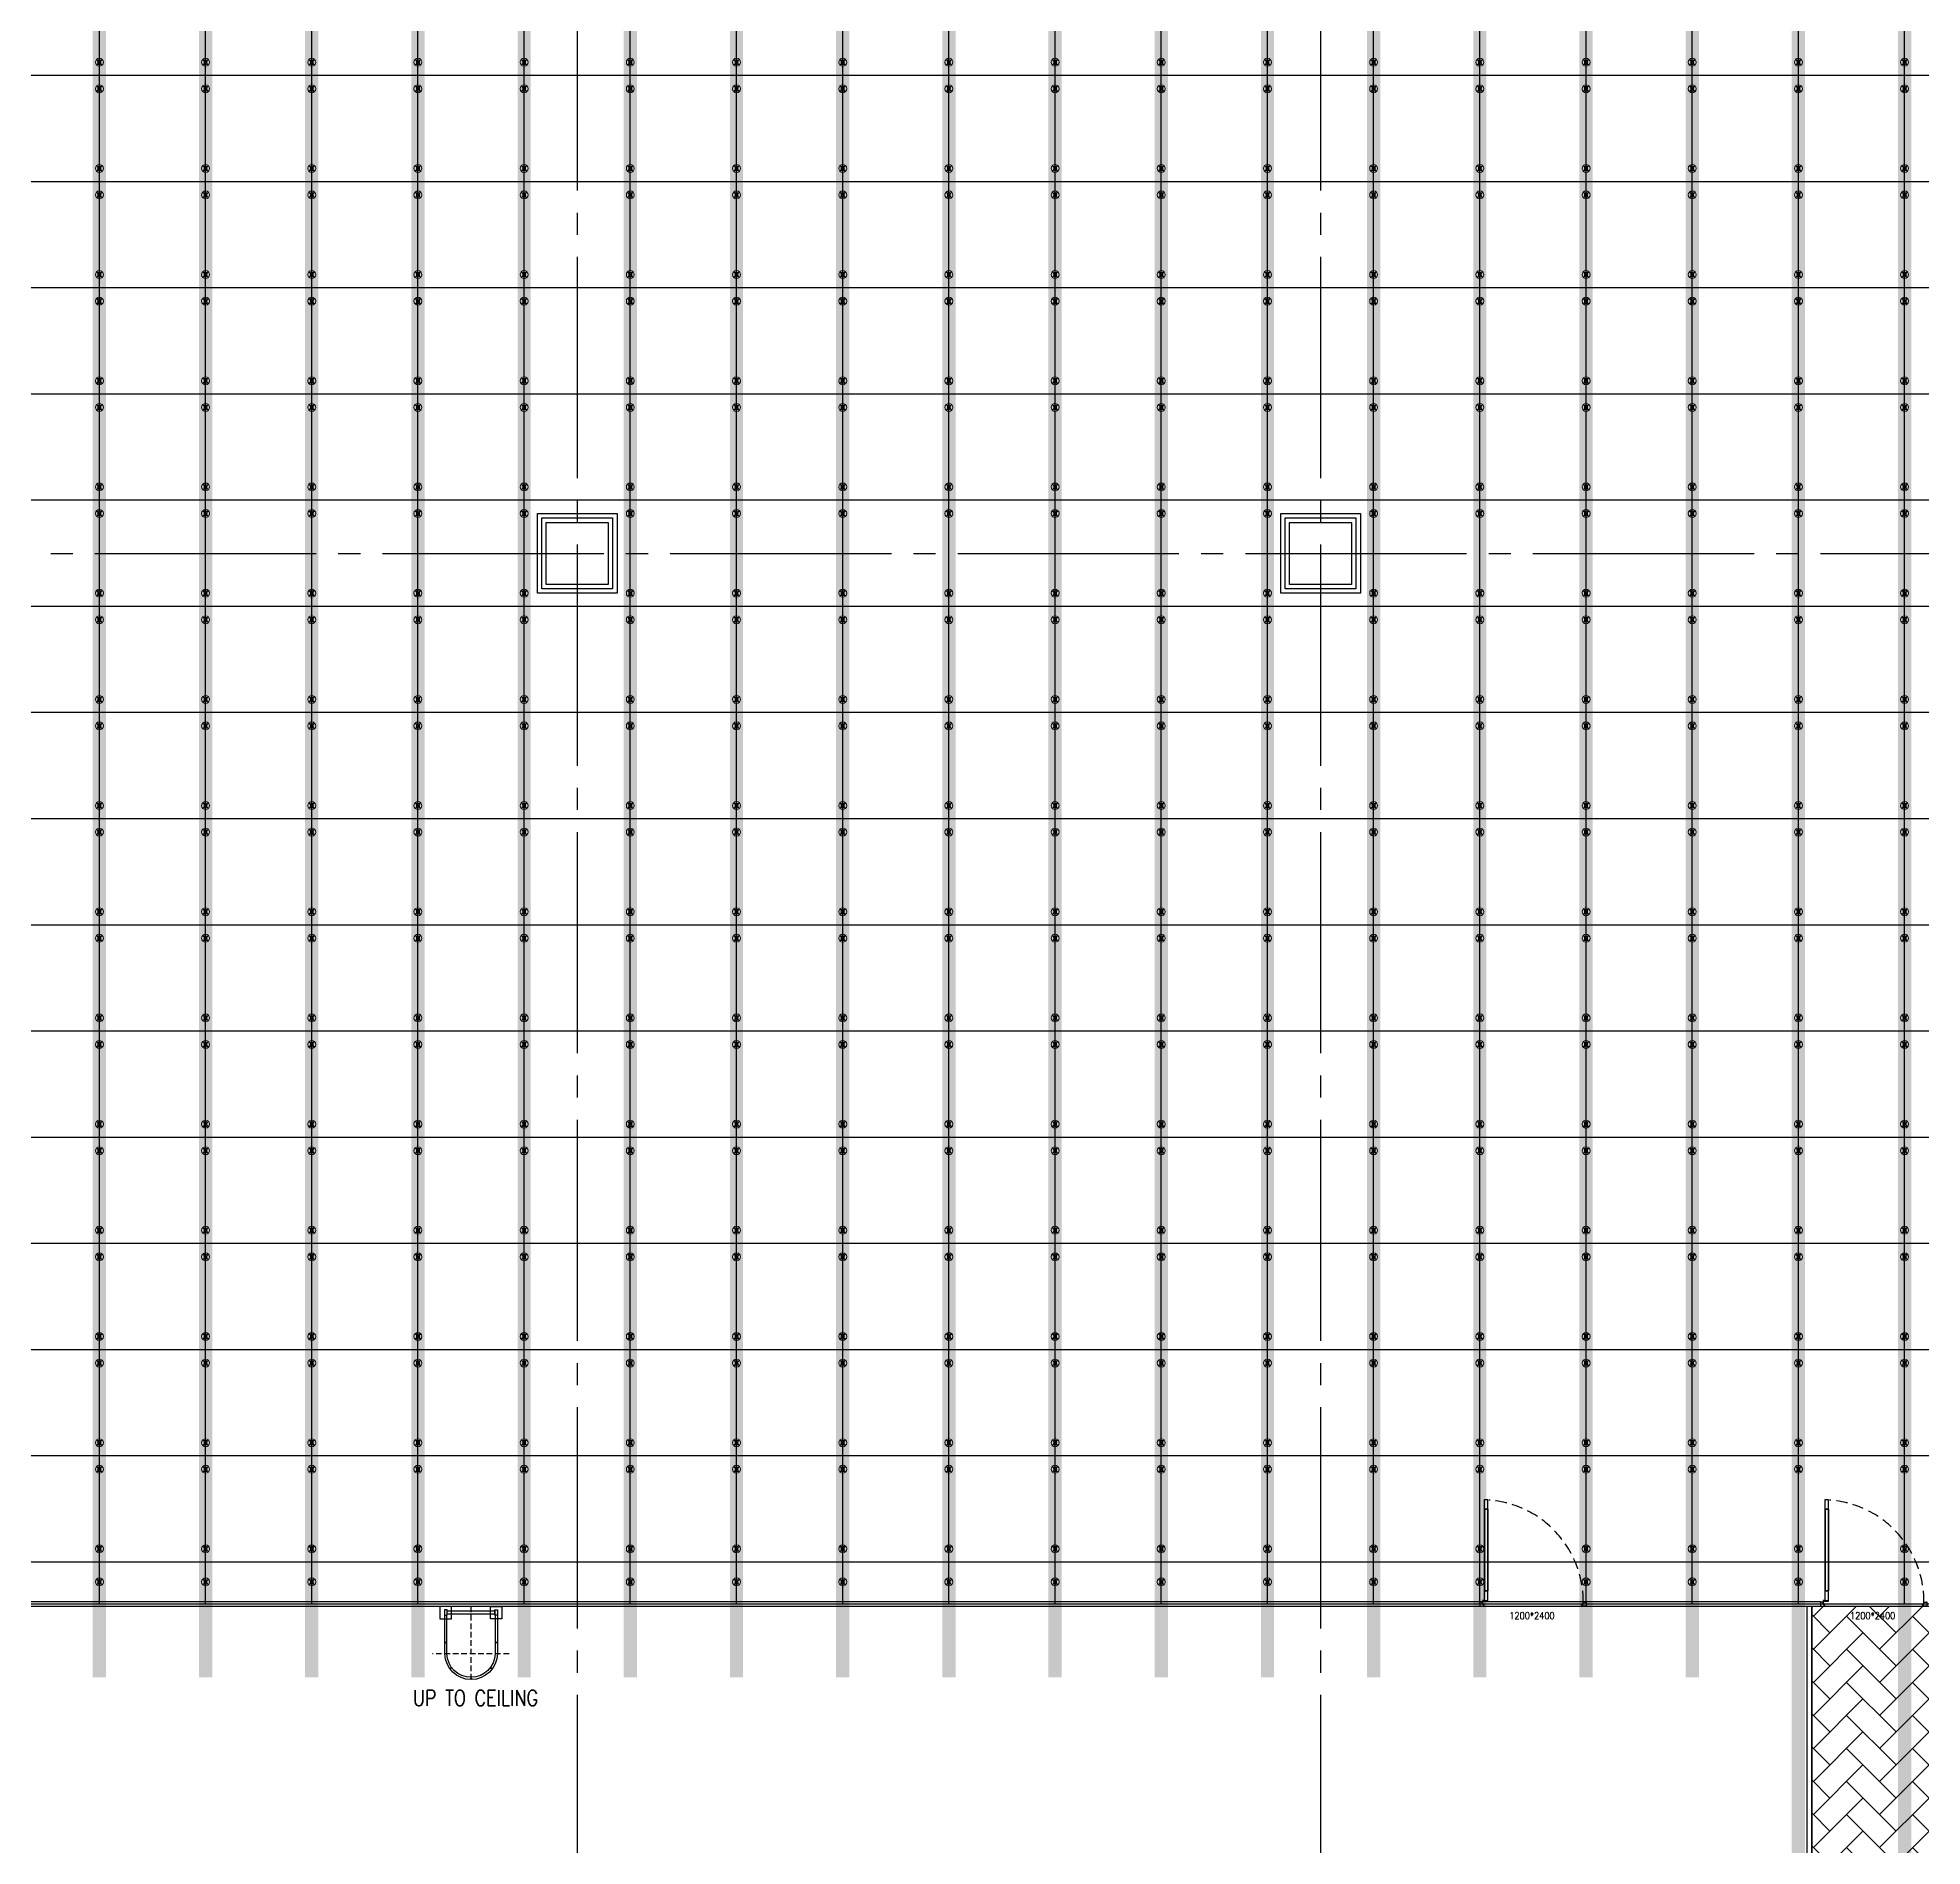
# Model space of a CAD drawing. Header units: millimetres. Extents: x -960 to 41501, y -1010 to 11880.
# Drawn here: x 5390 to 7520, y 39 to 2083 of the extents above; entities that cross this region are included whole.
import ezdxf
from ezdxf.enums import TextEntityAlignment as Align

# ---------------------------------------------------------------- set-up
doc = ezdxf.new("R2010")
doc.units = ezdxf.units.MM
doc.header["$LTSCALE"] = 100
for name, pattern in [('188K-SM-03-F10-ARCH-PA-Y2257103$0$18P6-SM-03-C40-ARCH-PA-Y2211058$0$DASHED', [19.05, 12.7, -6.35]), ('188K-SM-03-F10-ARCH-PA-Y2257103$0$AP5A-SM-03-F20-ARCH-PA-Y2230801+Y2230803$0$ALL-PA-TXT-Y2221201$0$DASHED', [19.05, 12.7, -6.35]), ('X-S-FAB-L10$0$COL-CEN-LIN', [3.25, 2.5, -0.25, 0.25, -0.25])]:
    doc.linetypes.add(name, pattern=pattern)
for name, color, linetype in [('0-XREF', 7, 'Continuous'), ('188K-SM-03-F10-ARCH-CEIL-Y2257103$0$K-CEIL-4.2', 6, 'Continuous'), ('188K-SM-03-F10-ARCH-CEIL-Y2257103$0$K-CEIL-4.2-AREA', 6, 'Continuous'), ('188K-SM-03-F10-ARCH-CEIL-Y2257103$0$K-庫板天花-2.4', 151, 'Continuous'), ('188K-SM-03-F10-ARCH-CEIL-Y2257103$0$K-鋼構', 111, 'Continuous'), ('188K-SM-03-F10-ARCH-PA-Y2257103$0$K-0-TXT-高度', 1, 'Continuous'), ('188K-SM-03-F10-ARCH-PA-Y2257103$0$K-Door', 53, 'Continuous'), ('188K-SM-03-F10-ARCH-PA-Y2257103$0$K-P-LAD-420', 53, 'Continuous'), ('188K-SM-03-F10-ARCH-PA-Y2257103$0$K-P1S-2.5-單抗', 53, 'Continuous'), ('188K-SM-03-F10-ARCH-PA-Y2257103$0$K-P1S-4.2-單抗', 53, 'Continuous'), ('X-S-FAB-L10$0$0-DIM-TXT', 8, 'Continuous'), ('X-S-FAB-L10$0$BLOCK', 8, 'Continuous'), ('X-S-FAB-L10$0$CCL', 8, 'X-S-FAB-L10$0$COL-CEN-LIN'), ('X-S-FAB-L10$0$COL-S', 8, 'Continuous')]:
    doc.layers.add(name, color=color, linetype=linetype)
doc.layers.add('188K-SM-03-F10-ARCH-CEIL-Y2257103$0$K-吊點-標準', color=6, linetype='Continuous', lineweight=9)
doc.styles.add('188K-SM-03-F10-ARCH-PA-Y2257103$0$18P2-XFDP10$0$AA-TXT', font='simplex.shx', dxfattribs={"width": 0.8, "bigfont": 'chineset.shx'})
doc.styles.add('188K-SM-03-F10-ARCH-PA-Y2257103$0$AP5A-SM-03-F20-ARCH-PA-Y2230801+Y2230803$0$ALL-PA-TXT-Y2221201$0$Standard', font='txt.shx', dxfattribs={"bigfont": 'chineset.shx'})
doc.styles.add('X-S-FAB-L10$0$CHINA', font='simplex.shx', dxfattribs={"width": 0.75, "bigfont": 'chineset.shx'})
doc.styles.add('X-S-FAB-L10$0$Standard', font='', dxfattribs={"width": 0.8})
doc.styles.add('X-S-FAB-L10$0$TG_NOTE_TEXT', font='simplex.shx', dxfattribs={"width": 0.75, "bigfont": 'chineset.shx'})
doc.styles.get('X-S-FAB-L10$0$Standard').set_extended_font_data('Microsoft JhengHei')

# ---------------------------------------------------------------- blocks, each defined once
blk = doc.blocks.new('X-S-FAB-L10$0$FAB2-L05')
at = {"layer": 'X-S-FAB-L10$0$CCL'}
for p, q in [((-20160, 11005), (-20160, 0)), ((-19320, 11005), (-19320, 0)), ((-26880, 2220), (1210, 2220))]:
    blk.add_line(p, q, dxfattribs=at)
at = {"layer": 'X-S-FAB-L10$0$COL-S'}
for points in [[(-20195, 2255), (-20125, 2255), (-20125, 2185), (-20195, 2185)], [(-19355, 2255), (-19285, 2255), (-19285, 2185), (-19355, 2185)]]:
    blk.add_lwpolyline(points, close=True, dxfattribs=at)
blk = doc.blocks.new('X-S-FAB-L10')
at = {"layer": 'X-S-FAB-L10$0$COL-S'}
for p, q in [((5965, 1535), (6035, 1535)), ((5965, 1465), (5965, 1535)), ((6035, 1535), (6035, 1465)), ((6805, 1535), (6875, 1535)), ((6805, 1465), (6805, 1535)), ((6875, 1535), (6875, 1465)), ((6035, 1465), (5965, 1465)), ((6875, 1465), (6805, 1465))]:
    blk.add_line(p, q, dxfattribs=at)
at = {"layer": 'X-S-FAB-L10$0$BLOCK'}
blk.add_blockref('X-S-FAB-L10$0$FAB2-L05', (26160, -720), dxfattribs=at)
at = {"style": 'X-S-FAB-L10$0$TG_NOTE_TEXT', "width": 0.5, "flags": 1}
for p in [(7463.3, 9020), (18268.3, 8649), (11197.8, 4800.2), (16485.8, 4800.2), (25420.3, 2635), (13360, 320, 0), (7463.3, -33.3)]:
    blk.add_attdef('WH', text='', height=20, dxfattribs=at).set_placement(p, align=Align.BOTTOM_LEFT)
at = {"width": 0.5}
for style, p in [('X-S-FAB-L10$0$TG_NOTE_TEXT', (7585, 9020)), ('X-S-FAB-L10$0$TG_NOTE_TEXT', (18390, 8649)), ('X-S-FAB-L10$0$TG_NOTE_TEXT', (11117.5, 4813.5)), ('X-S-FAB-L10$0$TG_NOTE_TEXT', (16607.5, 4813.5)), ('X-S-FAB-L10$0$TG_NOTE_TEXT', (25350, 2635)), ('X-S-FAB-L10$0$Standard', (13129.4, 325, 0)), ('X-S-FAB-L10$0$TG_NOTE_TEXT', (7585, -20))]:
    blk.add_attdef('DESC', text='', height=10, dxfattribs=dict(at, style=style)).set_placement(p, align=Align.BOTTOM_LEFT)
for tag, style, p in [('TYPE', 'X-S-FAB-L10$0$TG_NOTE_TEXT', (7619.3, 9020)), ('NO', 'X-S-FAB-L10$0$TG_NOTE_TEXT', (7650.1, 9020)), ('TYPE', 'X-S-FAB-L10$0$TG_NOTE_TEXT', (18424.2, 8649)), ('NO', 'X-S-FAB-L10$0$TG_NOTE_TEXT', (18455, 8649)), ('NO', 'X-S-FAB-L10$0$TG_NOTE_TEXT', (11088.6, 4813.5)), ('TYPE', 'X-S-FAB-L10$0$TG_NOTE_TEXT', (11151.8, 4813.5)), ('TYPE', 'X-S-FAB-L10$0$TG_NOTE_TEXT', (16641.8, 4813.5)), ('NO', 'X-S-FAB-L10$0$TG_NOTE_TEXT', (16672.6, 4813.5)), ('NO', 'X-S-FAB-L10$0$TG_NOTE_TEXT', (25313, 2635)), ('TYPE', 'X-S-FAB-L10$0$TG_NOTE_TEXT', (25350, 2635)), ('NO', 'X-S-FAB-L10$0$Standard', (13100, 320, 0)), ('TYPE', 'X-S-FAB-L10$0$Standard', (13129.4, 320, 0)), ('TYPE', 'X-S-FAB-L10$0$TG_NOTE_TEXT', (7619.3, -20)), ('NO', 'X-S-FAB-L10$0$TG_NOTE_TEXT', (7650.1, -20))]:
    blk.add_attdef(tag, text='', height=10, dxfattribs=dict(at, style=style)).set_placement(p, align=Align.BOTTOM_RIGHT)
for rotation, style, p in [(180, 'X-S-FAB-L10$0$Standard', (317.6, 7480)), (180, 'X-S-FAB-L10$0$Standard', (1217.6, 7480)), (90, 'X-S-FAB-L10$0$TG_NOTE_TEXT', (24310, 3647.5)), (270, 'X-S-FAB-L10$0$TG_NOTE_TEXT', (17080, 1605))]:
    blk.add_attdef('DESC', text='', height=10, rotation=rotation, dxfattribs=dict(at, style=style)).set_placement(p, align=Align.BOTTOM_LEFT)
for tag, rotation, style, p in [('TYPE', 180, 'X-S-FAB-L10$0$Standard', (317.6, 7480)), ('NO', 180, 'X-S-FAB-L10$0$Standard', (347, 7480)), ('TYPE', 180, 'X-S-FAB-L10$0$Standard', (1217.6, 7480)), ('NO', 180, 'X-S-FAB-L10$0$Standard', (1247, 7480)), ('TYPE', 90, 'X-S-FAB-L10$0$TG_NOTE_TEXT', (24310, 3647.5)), ('NO', 90, 'X-S-FAB-L10$0$TG_NOTE_TEXT', (24310, 3610.5)), ('TYPE', 270, 'X-S-FAB-L10$0$TG_NOTE_TEXT', (17080, 1605)), ('NO', 270, 'X-S-FAB-L10$0$TG_NOTE_TEXT', (17080, 1573))]:
    blk.add_attdef(tag, text='', height=10, rotation=rotation, dxfattribs=dict(at, style=style)).set_placement(p, align=Align.BOTTOM_RIGHT)
at = {"style": 'X-S-FAB-L10$0$TG_NOTE_TEXT', "width": 0.5, "flags": 1}
for rotation, p in [(180, (43, 7480)), (180, (943, 7480)), (90, (24310, 3717.8)), (270, (17080, 1711.7))]:
    blk.add_attdef('WH', text='', height=20, rotation=rotation, dxfattribs=at).set_placement(p, align=Align.BOTTOM_LEFT)
at = {"layer": 'X-S-FAB-L10$0$0-DIM-TXT', "style": 'X-S-FAB-L10$0$CHINA', "width": 0.75}
for p in [(667.4, 7855.1, -2689.4), (22627.4, 6728.8), (25644.7, 6728.8), (24778.8, 5569.1), (1118.3, 4980), (417.8, 4594.6), (23874.8, 4355), (22927.4, 4330.1), (23749.9, 3901.4), (417.8, 3765.2), (1118.3, 3730), (417.8, 3115.8), (536.9, 2227.8), (16909, 1782.7), (888.4, 880.5), (16977.4, 750), (18878.8, 750), (25641.2, 553.2), (21364, 526.9)]:
    blk.add_attdef('HIG', text='', height=80, dxfattribs=at).set_placement(p, align=Align.MIDDLE_LEFT)
blk = doc.blocks.new('188K-SM-03-F10-ARCH-CEIL-Y2257103$0$A$C2CA95053')
h = blk.add_hatch(color=256)
edge = h.paths.add_edge_path()
edge.add_arc((0, 0), 0.5, 0, 360)
for p, q in [((3.2, 3.2), (-3.2, -3.2)), ((3.2, -3.2), (-3.2, 3.2))]:
    blk.add_line(p, q)
blk.add_lwpolyline([(-1.6, 2.5), (-1.6, -2.5), (1.6, -2.5), (1.6, 2.5)], close=True)
for radius in [4.5, 0.5]:
    blk.add_circle((0, 0), radius)
blk = doc.blocks.new('188K-SM-03-F10-ARCH-CEIL-Y2257103$0$天花板吊點-附調整片 - 3_8_螺桿吊架 100 mm 高調整片-V1-1FL')
blk.add_blockref('188K-SM-03-F10-ARCH-CEIL-Y2257103$0$A$C2CA95053', (0, 0))
blk = doc.blocks.new('188K-SM-03-F10-ARCH-CEIL-Y2257103')
at = {"layer": '188K-SM-03-F10-ARCH-CEIL-Y2257103$0$K-庫板天花-2.4'}
h = blk.add_hatch(dxfattribs=at)
h.set_pattern_fill('AR-HBONE', color=256, scale=0.26)
h.paths.add_polyline_path([(7395, -25), (7635, -25), (7635, 310), (7395, 310)])
at = {"layer": '188K-SM-03-F10-ARCH-CEIL-Y2257103$0$K-CEIL-4.2'}
for p, q in [((6420, 312.7), (6420, 8632.2)), ((6540, 312.7), (6540, 8632.2)), ((6660, 312.7), (6660, 8632.2)), ((6780, 312.7), (6780, 8632.2)), ((6900, 312.7), (6900, 8632.2)), ((7020, 312.7), (7020, 8632.2)), ((7140, 312.7), (7140, 8632.2)), ((7260, 312.7), (7260, 8632.2)), ((7380, 312.7), (7380, 8632.2)), ((7500, 312.7), (7500, 8632.2)), ((5460, 312.7), (5460, 2108.7)), ((5580, 312.7), (5580, 2108.7)), ((5700, 312.7), (5700, 2108.7)), ((5820, 312.7), (5820, 2108.7)), ((5940, 312.7), (5940, 2108.7)), ((6060, 312.7), (6060, 2108.7)), ((6180, 312.7), (6180, 2108.7)), ((6300, 312.7), (6300, 2108.7)), ((16747.2, 2040), (1847.7, 2040)), ((16747.2, 1920), (1847.7, 1920)), ((16747.2, 1800), (1847.7, 1800)), ((16747.2, 1680), (1847.7, 1680)), ((16747.2, 1560), (1847.7, 1560)), ((16747.2, 1440), (1847.7, 1440)), ((16747.2, 1320), (1847.7, 1320)), ((16747.2, 1200), (1847.7, 1200)), ((16747.2, 1080), (1847.7, 1080)), ((16747.2, 960), (1847.7, 960)), ((16747.2, 840), (1847.7, 840)), ((16747.2, 720), (1847.7, 720)), ((16747.2, 600), (1847.7, 600)), ((16747.2, 480), (1847.7, 480)), ((16747.2, 360), (1847.7, 360))]:
    blk.add_line(p, q, dxfattribs=at)
at = {"layer": '188K-SM-03-F10-ARCH-CEIL-Y2257103$0$K-CEIL-4.2-AREA', "elevation": 0}
blk.add_lwpolyline([(16747.2, 312.7), (14882.2, 312.7), (14882.2, 42.7), (14157.7, 42.7), (14157.7, 312.7), (1847.7, 312.7), (1847.7, 8305.8), (1767.7, 8305.8), (1767.7, 8632.2), (17592.2, 8632.2)], dxfattribs=at)
at = {"layer": '188K-SM-03-F10-ARCH-CEIL-Y2257103$0$K-CEIL-4.2-AREA'}
for points in [[(5965, 1535), (6035, 1535), (6035, 1465), (5965, 1465)], [(6805, 1535), (6875, 1535), (6875, 1465), (6805, 1465)]]:
    blk.add_lwpolyline(points, close=True, dxfattribs=at)
at = {"layer": '188K-SM-03-F10-ARCH-CEIL-Y2257103$0$K-庫板天花-2.4', "elevation": 0}
blk.add_lwpolyline([(7395, -25), (7635, -25), (7635, 310), (7395, 310)], close=True, dxfattribs=at)
at = {"layer": '188K-SM-03-F10-ARCH-CEIL-Y2257103$0$K-鋼構', "const_width": 15, "elevation": 0}
for points in [[(7380, 9007.5), (7380, -7.5)], [(5460, 8769.9), (5460, 230)], [(5580, 8769.9), (5580, 230)], [(5820, 8769.9), (5820, 230)], [(5940, 8769.9), (5940, 230)], [(6060, 8769.9), (6060, 230)], [(6180, 8769.9), (6180, 230)], [(6420, 8769.9), (6420, 230)], [(6540, 8769.9), (6540, 230)], [(6660, 8769.9), (6660, 230)], [(6780, 8769.9), (6780, 230)], [(7020, 8769.9), (7020, 230)], [(7140, 8769.9), (7140, 230)], [(7260, 8769.9), (7260, 230)]]:
    blk.add_lwpolyline(points, dxfattribs=at)
at = {"layer": '188K-SM-03-F10-ARCH-CEIL-Y2257103$0$K-鋼構', "const_width": 15}
for points in [[(7500, 9007.5), (7500, -7.5)], [(5700, 8769.9), (5700, 230)], [(6300, 8769.9), (6300, 230)], [(6900, 8769.9), (6900, 230)]]:
    blk.add_lwpolyline(points, dxfattribs=at)
at = {"layer": '188K-SM-03-F10-ARCH-CEIL-Y2257103$0$K-吊點-標準', "color": 170, "lineweight": 18, "rotation": 179.9999999999997}
for p in [(5460, 2055), (5580, 2055), (5700, 2055), (5820, 2055), (5940, 2055), (6060, 2055), (6180, 2055), (6300, 2055), (6420, 2055), (6540, 2055), (6660, 2055), (6780, 2055), (6900, 2055), (7020, 2055), (7140, 2055), (7260, 2055), (7380, 2055), (7500, 2055), (5460, 2025), (5580, 2025), (5700, 2025), (5820, 2025), (5940, 2025), (6060, 2025), (6180, 2025), (6300, 2025), (6420, 2025), (6540, 2025), (6660, 2025), (6780, 2025), (6900, 2025), (7020, 2025), (7140, 2025), (7260, 2025), (7380, 2025), (7500, 2025), (5460, 1935), (5580, 1935), (5700, 1935), (5820, 1935), (5940, 1935), (6060, 1935), (6180, 1935), (6300, 1935), (6420, 1935), (6540, 1935), (6660, 1935), (6780, 1935), (6900, 1935), (7020, 1935), (7140, 1935), (7260, 1935), (7380, 1935), (7500, 1935), (5460, 1905), (5580, 1905), (5700, 1905), (5820, 1905), (5940, 1905), (6060, 1905), (6180, 1905), (6300, 1905), (6420, 1905), (6540, 1905), (6660, 1905), (6780, 1905), (6900, 1905), (7020, 1905), (7140, 1905), (7260, 1905), (7380, 1905), (7500, 1905), (5460, 1815), (5580, 1815), (5700, 1815), (5820, 1815), (5940, 1815), (6060, 1815), (6180, 1815), (6300, 1815), (6420, 1815), (6540, 1815), (6660, 1815), (6780, 1815), (6900, 1815), (7020, 1815), (7140, 1815), (7260, 1815), (7380, 1815), (7500, 1815), (5460, 1785), (5580, 1785), (5700, 1785), (5820, 1785), (5940, 1785), (6060, 1785), (6180, 1785), (6300, 1785), (6420, 1785), (6540, 1785), (6660, 1785), (6780, 1785), (6900, 1785), (7020, 1785), (7140, 1785), (7260, 1785), (7380, 1785), (7500, 1785), (5460, 1695), (5580, 1695), (5700, 1695), (5820, 1695), (5940, 1695), (6060, 1695), (6180, 1695), (6300, 1695), (6420, 1695), (6540, 1695), (6660, 1695), (6780, 1695), (6900, 1695), (7020, 1695), (7140, 1695), (7260, 1695), (7380, 1695), (7500, 1695), (5460, 1665), (5580, 1665), (5700, 1665), (5820, 1665), (5940, 1665), (6060, 1665), (6180, 1665), (6300, 1665), (6420, 1665), (6540, 1665), (6660, 1665), (6780, 1665), (6900, 1665), (7020, 1665), (7140, 1665), (7260, 1665), (7380, 1665), (7500, 1665), (5460, 1575), (5580, 1575), (5700, 1575), (5820, 1575), (5940, 1575), (6060, 1575), (6180, 1575), (6300, 1575), (6420, 1575), (6540, 1575), (6660, 1575), (6780, 1575), (6900, 1575), (7020, 1575), (7140, 1575), (7260, 1575), (7380, 1575), (7500, 1575), (5460, 1545), (5580, 1545), (5700, 1545), (5820, 1545), (5940, 1545), (6060, 1545), (6180, 1545), (6300, 1545), (6420, 1545), (6540, 1545), (6660, 1545), (6780, 1545), (6900, 1545), (7020, 1545), (7140, 1545), (7260, 1545), (7380, 1545), (7500, 1545), (5460, 1455), (5580, 1455), (5700, 1455), (5820, 1455), (5940, 1455), (6060, 1455), (6180, 1455), (6300, 1455), (6420, 1455), (6540, 1455), (6660, 1455), (6780, 1455), (6900, 1455), (7020, 1455), (7140, 1455), (7260, 1455), (7380, 1455), (7500, 1455), (5460, 1425), (5580, 1425), (5700, 1425), (5820, 1425), (5940, 1425), (6060, 1425), (6180, 1425), (6300, 1425), (6420, 1425), (6540, 1425), (6660, 1425), (6780, 1425), (6900, 1425), (7020, 1425), (7140, 1425), (7260, 1425), (7380, 1425), (7500, 1425), (5460, 1335), (5580, 1335), (5700, 1335), (5820, 1335), (5940, 1335), (6060, 1335), (6180, 1335), (6300, 1335), (6420, 1335), (6540, 1335), (6660, 1335), (6780, 1335), (6900, 1335), (7020, 1335), (7140, 1335), (7260, 1335), (7380, 1335), (7500, 1335), (5460, 1305), (5580, 1305), (5700, 1305), (5820, 1305), (5940, 1305), (6060, 1305), (6180, 1305), (6300, 1305), (6420, 1305), (6540, 1305), (6660, 1305), (6780, 1305), (6900, 1305), (7020, 1305), (7140, 1305), (7260, 1305), (7380, 1305), (7500, 1305), (5460, 1215), (5580, 1215), (5700, 1215), (5820, 1215), (5940, 1215), (6060, 1215), (6180, 1215), (6300, 1215), (6420, 1215), (6540, 1215), (6660, 1215), (6780, 1215), (6900, 1215), (7020, 1215), (7140, 1215), (7260, 1215), (7380, 1215), (7500, 1215), (5460, 1185), (5580, 1185), (5700, 1185), (5820, 1185), (5940, 1185), (6060, 1185), (6180, 1185), (6300, 1185), (6420, 1185), (6540, 1185), (6660, 1185), (6780, 1185), (6900, 1185), (7020, 1185), (7140, 1185), (7260, 1185), (7380, 1185), (7500, 1185), (5460, 1095), (5580, 1095), (5700, 1095), (5820, 1095), (5940, 1095), (6060, 1095), (6180, 1095), (6300, 1095), (6420, 1095), (6540, 1095), (6660, 1095), (6780, 1095), (6900, 1095), (7020, 1095), (7140, 1095), (7260, 1095), (7380, 1095), (7500, 1095), (5460, 1065), (5580, 1065), (5700, 1065), (5820, 1065), (5940, 1065), (6060, 1065), (6180, 1065), (6300, 1065), (6420, 1065), (6540, 1065), (6660, 1065), (6780, 1065), (6900, 1065), (7020, 1065), (7140, 1065), (7260, 1065), (7380, 1065), (7500, 1065), (5460, 975), (5580, 975), (5700, 975), (5820, 975), (5940, 975), (6060, 975), (6180, 975), (6300, 975), (6420, 975), (6540, 975), (6660, 975), (6780, 975), (6900, 975), (7020, 975), (7140, 975), (7260, 975), (7380, 975), (7500, 975), (5460, 945), (5580, 945), (5700, 945), (5820, 945), (5940, 945), (6060, 945), (6180, 945), (6300, 945), (6420, 945), (6540, 945), (6660, 945), (6780, 945), (6900, 945), (7020, 945), (7140, 945), (7260, 945), (7380, 945), (7500, 945), (5460, 855), (5580, 855), (5700, 855), (5820, 855), (5940, 855), (6060, 855), (6180, 855), (6300, 855), (6420, 855), (6540, 855), (6660, 855), (6780, 855), (6900, 855), (7020, 855), (7140, 855), (7260, 855), (7380, 855), (7500, 855), (5460, 825), (5580, 825), (5700, 825), (5820, 825), (5940, 825), (6060, 825), (6180, 825), (6300, 825), (6420, 825), (6540, 825), (6660, 825), (6780, 825), (6900, 825), (7020, 825), (7140, 825), (7260, 825), (7380, 825), (7500, 825), (5460, 735), (5580, 735), (5700, 735), (5820, 735), (5940, 735), (6060, 735), (6180, 735), (6300, 735), (6420, 735), (6540, 735), (6660, 735), (6780, 735), (6900, 735), (7020, 735), (7140, 735), (7260, 735), (7380, 735), (7500, 735), (5460, 705), (5580, 705), (5700, 705), (5820, 705), (5940, 705), (6060, 705), (6180, 705), (6300, 705), (6420, 705), (6540, 705), (6660, 705), (6780, 705), (6900, 705), (7020, 705), (7140, 705), (7260, 705), (7380, 705), (7500, 705), (5460, 615), (5580, 615), (5700, 615), (5820, 615), (5940, 615), (6060, 615), (6180, 615), (6300, 615), (6420, 615), (6540, 615), (6660, 615), (6780, 615), (6900, 615), (7020, 615), (7140, 615), (7260, 615), (7380, 615), (7500, 615), (5460, 585), (5580, 585), (5700, 585), (5820, 585), (5940, 585), (6060, 585), (6180, 585), (6300, 585), (6420, 585), (6540, 585), (6660, 585), (6780, 585), (6900, 585), (7020, 585), (7140, 585), (7260, 585), (7380, 585), (7500, 585), (5460, 495), (5580, 495), (5700, 495), (5820, 495), (5940, 495), (6060, 495), (6180, 495), (6300, 495), (6420, 495), (6540, 495), (6660, 495), (6780, 495), (6900, 495), (7020, 495), (7140, 495), (7260, 495), (7380, 495), (7500, 495), (5460, 465), (5580, 465), (5700, 465), (5820, 465), (5940, 465), (6060, 465), (6180, 465), (6300, 465), (6420, 465), (6540, 465), (6660, 465), (6780, 465), (6900, 465), (7020, 465), (7140, 465), (7260, 465), (7380, 465), (7500, 465), (5460, 375), (5580, 375), (5700, 375), (5820, 375), (5940, 375), (6060, 375), (6180, 375), (6300, 375), (6420, 375), (6540, 375), (6660, 375), (6780, 375), (6900, 375), (7020, 375), (7140, 375), (7260, 375), (7380, 375), (7500, 375), (5460, 337.7, 0), (5580, 337.7, 0), (5700, 337.7, 0), (5820, 337.7, 0), (5940, 337.7, 0), (6060, 337.7, 0), (6180, 337.7, 0), (6300, 337.7, 0), (6420, 337.7, 0), (6540, 337.7, 0), (6660, 337.7, 0), (6780, 337.7, 0), (6900, 337.7, 0), (7020, 337.7, 0), (7140, 337.7, 0), (7260, 337.7, 0), (7380, 337.7, 0), (7500, 337.7, 0)]:
    blk.add_blockref('188K-SM-03-F10-ARCH-CEIL-Y2257103$0$天花板吊點-附調整片 - 3_8_螺桿吊架 100 mm 高調整片-V1-1FL', p, dxfattribs=at)
blk = doc.blocks.new('188K-SM-03-F10-ARCH-PA-Y2257103$0$單開庫板門-1200x2400)圓型拉環鎖+輔助鎖)')
at = {"ltscale": 0.1}
for p, q in [((26008.6, -11403.6), (26004.5, -11403.6)), ((26004.5, -11403.6), (26004.5, -11414.1)), ((26004.5, -11414.1), (26004.5, -11415.3)), ((26004.5, -11414.1), (26008.6, -11414.1)), ((26008.6, -11414), (26004.6, -11414)), ((26004.6, -11414.3), (26004.6, -11414.2)), ((26004.6, -11415.3), (26004.6, -11414.5)), ((26004.7, -11414.1), (26006.5, -11414.1)), ((26005.1, -11414.4), (26004.7, -11414.4)), ((26004.7, -11414.5), (26005.1, -11414.5)), ((26004.7, -11414.5), (26004.7, -11506)), ((26004.7, -11506), (26004.7, -11414.5)), ((26004.7, -11414.5), (26004.7, -11414.5)), ((26005.2, -11414.4), (26005.2, -11414.4)), ((26006.5, -11414.1), (26006.6, -11414.1)), ((26006.6, -11414.1), (26006.6, -11414.1)), ((26006.6, -11414.1), (26008.4, -11414.1)), ((26008.4, -11414.4), (26008, -11414.4)), ((26008, -11414.4), (26008, -11414.4)), ((26008, -11414.5), (26008.4, -11414.5)), ((26008.4, -11506), (26008.4, -11414.5)), ((26008.4, -11414.5), (26008.4, -11414.5)), ((26008.4, -11414.5), (26008.4, -11506)), ((26008.5, -11414.2), (26008.5, -11414.3)), ((26008.5, -11414.5), (26008.5, -11415.3)), ((26008.6, -11414.1), (26008.6, -11403.6)), ((26008.6, -11415.3), (26008.6, -11414.1)), ((26004.5, -11415.4), (26004.6, -11415.5)), ((26004.7, -11415.4), (26004.7, -11415.3)), ((26008.4, -11415.3), (26008.4, -11415.4)), ((26008.5, -11415.5), (26008.6, -11415.4)), ((25999.5, -11519.7), (25999.5, -11523.2)), ((26002.5, -11519.1), (26000, -11519.1)), ((26002.9, -11518.5), (26002.6, -11518.5)), ((26002.6, -11518.5), (26002.6, -11521)), ((26002.6, -11521.9), (26002.6, -11519.3)), ((26002.6, -11521), (26002.9, -11521)), ((26002.9, -11521), (26002.9, -11518.5)), ((26008.3, -11517.5), (26003.6, -11517.5)), ((26003.6, -11517.5), (26003.6, -11517.7)), ((26003.6, -11517.7), (26008.3, -11517.7)), ((26008.6, -11506.4), (26004.5, -11506.4)), ((26004.5, -11506.4), (26004.5, -11518)), ((26004.5, -11518), (26008.6, -11518)), ((26004.7, -11506), (26004.7, -11506)), ((26008.3, -11517.7), (26008.3, -11517.5)), ((26008.4, -11506), (26008.4, -11506)), ((26008.6, -11518), (26008.6, -11506.4)), ((26116.3, -11521.9), (26116.3, -11519.3)), ((26116.5, -11519.1), (26119, -11519.1)), ((26119.5, -11519.7), (26119.5, -11523.2)), ((26000, -11523.7), (26002.4, -11523.7)), ((26002.4, -11523.7), (26004.1, -11522.6)), ((26003.4, -11521.9), (26002.6, -11521.9)), ((26003.3, -11522.2), (26003.3, -11522)), ((26003.3, -11522), (26003.4, -11522)), ((26004, -11522.2), (26003.3, -11522.2)), ((26004.1, -11521.9), (26003.9, -11521.9)), ((26003.9, -11522), (26004, -11522)), ((26004, -11522), (26004, -11522.2)), ((26004.2, -11522.4), (26004.2, -11521.9)), ((26114.8, -11521.9), (26115.1, -11521.9)), ((26114.8, -11522.4), (26114.8, -11521.9)), ((26114.9, -11522), (26114.9, -11522.2)), ((26115.1, -11522), (26114.9, -11522)), ((26114.9, -11522.2), (26115.7, -11522.2)), ((26116.6, -11523.7), (26114.9, -11522.6)), ((26115.5, -11521.9), (26116.3, -11521.9)), ((26115.7, -11522), (26115.5, -11522)), ((26115.7, -11522.2), (26115.7, -11522)), ((26119, -11523.7), (26116.6, -11523.7))]:
    blk.add_line(p, q, dxfattribs=at)
for points in [[(25999.5, -11518.9), (25999.5, -11523.9)], [(26119.5, -11518.9), (26119.5, -11523.9)]]:
    blk.add_lwpolyline(points)
blk.add_lwpolyline([(26006.6, -11506.4), (26006.5, -11506.3), (26004.7, -11506.3, -0.414214), (26004.6, -11506.3), (26004.6, -11506.1, -0.414214), (26004.7, -11506.1), (26005.1, -11506.1, 0.414214), (26005.2, -11506.1), (26005.2, -11506, 0.414214), (26005.1, -11506), (26004.7, -11506, -0.414214), (26004.6, -11506), (26004.6, -11505.2, -0.414214), (26004.7, -11505.2), (26004.7, -11505.2, 0.414214), (26004.7, -11505.2), (26004.7, -11505, 0.72636), (26004.6, -11505), (26004.5, -11505.1, 0.158507), (26004.5, -11505.2), (26004.5, -11506.4, 0.414214), (26004.6, -11506.5), (26008.6, -11506.5, 0.414214), (26008.6, -11506.4), (26008.6, -11505.2, 0.158507), (26008.6, -11505.1), (26008.5, -11505, 0.72636), (26008.4, -11505), (26008.4, -11505.2, 0.414214), (26008.5, -11505.2, -0.414214), (26008.5, -11505.2), (26008.5, -11506, -0.414214), (26008.4, -11506), (26008, -11506, 0.414214), (26008, -11506), (26008, -11506.1, 0.414214), (26008, -11506.1), (26008.4, -11506.1, -0.414214), (26008.5, -11506.1), (26008.5, -11506.3, -0.414214), (26008.4, -11506.3), (26006.6, -11506.3)], format="xyb", close=True, dxfattribs=at)
for centre, radius, start, end in [((26004.6, -11414.1), 0.0313, 90, 180), ((26004.7, -11414.2), 0.0313, 90, 180), ((26004.7, -11414.3), 0.0313, 180, 270), ((26004.7, -11414.5), 0.0313, 90, 180), ((26005.1, -11414.4), 0.0313, 270, 0), ((26005.1, -11414.4), 0.0313, 0, 90), ((26008, -11414.4), 0.0313, 90, 180), ((26008, -11414.4), 0.0313, 180, 270), ((26008.4, -11414.2), 0.0313, 360, 90), ((26008.4, -11414.3), 0.0313, 270, 0), ((26008.4, -11414.5), 0.0313, 0, 90), ((26008.6, -11414.1), 0.0313, 360, 90), ((26004.6, -11415.3), 0.0313, 180, 216.0274), ((26004.7, -11415.3), 0.0209, 180, 270), ((26004.7, -11415.4), 0.0313, 216.0274, 360), ((26004.7, -11415.3), 0.0209, 360, 90), ((26008.5, -11415.3), 0.0209, 90, 180), ((26008.5, -11415.4), 0.0313, 180, 323.9726), ((26008.5, -11415.3), 0.0209, 270, 360), ((26008.6, -11415.3), 0.0313, 323.9726, 360)]:
    blk.add_arc(centre, radius, start, end, dxfattribs=at)
at = {"linetype": '188K-SM-03-F10-ARCH-PA-Y2257103$0$AP5A-SM-03-F20-ARCH-PA-Y2230801+Y2230803$0$ALL-PA-TXT-Y2221201$0$DASHED', "ltscale": 0.01}
blk.add_arc((26001.1, -11518.7), 115.3, 359.8531, 85.8135, dxfattribs=at)
at = {"ltscale": 0.1}
for centre, major_axis, start_param, end_param in [((26000, -11519.7), (0.369, -0.369), 2.356194, 3.926991), ((26002.5, -11519.3), (0.111, -0.111), 7.068583, 8.63938), ((26116.5, -11519.3), (-0.111, -0.111), -2.356194, -0.785398), ((26119, -11519.7), (-0.369, -0.369), 2.356194, 3.926991), ((26000, -11523.2), (-0.369, -0.369), 5.497787, 7.068583), ((26003.4, -11521.9), (-0.0369, -0.0369), 0.785398, 3.926991), ((26003.9, -11521.9), (-0.0369, -0.0369), 3.926991, 7.068583), ((26004.1, -11521.9), (0.0369, -0.0369), 7.068583, 8.63938), ((26003.9, -11522.4), (0.221, -0.221), 6.162283, 7.068583), ((26114.8, -11521.9), (-0.0369, -0.0369), -2.356194, -0.785398), ((26115.1, -11522.4), (-0.221, -0.221), -0.785398, 0.120903), ((26115.1, -11521.9), (0.0369, -0.0369), -0.785398, 2.356194), ((26115.5, -11521.9), (0.0369, -0.0369), 2.356194, 5.497787), ((26119, -11523.2), (0.369, -0.369), -0.785398, 0.785398)]:
    blk.add_ellipse(centre, major_axis=major_axis, ratio=1, start_param=start_param, end_param=end_param, dxfattribs=at)
at = {"ltscale": 0.1, "extrusion": (0, 0, -1)}
blk.add_ellipse((26003.1, -11517.9), major_axis=(-0.516, 0.516), ratio=1, start_param=5.497787, end_param=11.780972, dxfattribs=at)
at = {"color": 8, "ltscale": 0.1, "style": '188K-SM-03-F10-ARCH-PA-Y2257103$0$AP5A-SM-03-F20-ARCH-PA-Y2230801+Y2230803$0$ALL-PA-TXT-Y2221201$0$Standard', "width": 0.85}
blk.add_text('1200*2400', height=8, dxfattribs=at).set_placement((26058.4, -11534.4), align=Align.MIDDLE_CENTER)
blk = doc.blocks.new('188K-SM-03-F10-ARCH-PA-Y2257103$0$LAD-1')
at = {"linetype": '188K-SM-03-F10-ARCH-PA-Y2257103$0$18P6-SM-03-C40-ARCH-PA-Y2211058$0$DASHED', "ltscale": 0.005}
for points in [[(-77.4, -42.9), (-77.4, 43.5)], [(-106.5, 0), (-23.9, 0)]]:
    blk.add_lwpolyline(points, dxfattribs=at)
for points in [[(-33.8, -29.7), (-77.4, -29.7, -0.976777), (-77.4, 29.8), (-33.8, 29.8)], [(-33.8, -27.2), (-77.4, -27.2, -0.974646), (-77.4, 27.3), (-33.8, 27.3)]]:
    blk.add_lwpolyline(points, format="xyb")
for points in [[(-23.8, 22.2), (-23.8, 35.2), (-37.8, 35.2), (-37.8, 22.2)], [(-27.8, 27), (-27.8, 30), (-33.8, 30), (-33.8, 27)], [(-28.9, 27), (-28.9, -27), (-32.7, -27), (-32.7, 27)], [(-23.9, -21.8), (-23.9, -34.8), (-37.9, -34.8), (-37.9, -21.8)], [(-27.8, -27), (-27.8, -30), (-33.8, -30), (-33.8, -27)]]:
    blk.add_lwpolyline(points, close=True)
for centre in [(-93.7, 23.2), (-64.6, 28.5), (-105.2, 0), (-93.7, -22.5), (-64.6, -28.5)]:
    blk.add_circle(centre, 0.5)
blk = doc.blocks.new('188K-SM-03-F10-ARCH-PA-Y2257103')
at = {"layer": '188K-SM-03-F10-ARCH-PA-Y2257103$0$K-P1S-2.5-單抗'}
for p, q in [((7390, -7.5, 0), (7390, 310, 0)), ((7395, -7.5, 0), (7395, 310, 0))]:
    blk.add_line(p, q, dxfattribs=at)
at = {"layer": '188K-SM-03-F10-ARCH-PA-Y2257103$0$K-P1S-4.2-單抗'}
for p, q in [((7405, 315, 0), (1860, 315, 0)), ((7405, 310, 0), (1860, 310, 0))]:
    blk.add_line(p, q, dxfattribs=at)
for points in [[(5955, 1545), (6045, 1545), (6045, 1455), (5955, 1455)], [(5960, 1540), (6040, 1540), (6040, 1460), (5960, 1460)], [(6795, 1545), (6885, 1545), (6885, 1455), (6795, 1455)], [(6800, 1540), (6880, 1540), (6880, 1460), (6800, 1460)]]:
    blk.add_lwpolyline(points, close=True, dxfattribs=at)
at = {"layer": '188K-SM-03-F10-ARCH-PA-Y2257103$0$K-Door'}
for p in [(-18979.5, 11833.9), (-18594.5, 11833.9, 0)]:
    blk.add_blockref('188K-SM-03-F10-ARCH-PA-Y2257103$0$單開庫板門-1200x2400)圓型拉環鎖+輔助鎖)', p, dxfattribs=at)
at = {"layer": '188K-SM-03-F10-ARCH-PA-Y2257103$0$K-P-LAD-420', "rotation": 90.07229666140849}
blk.add_blockref('188K-SM-03-F10-ARCH-PA-Y2257103$0$LAD-1', (5880, 333.8, 0), dxfattribs=at)
at = {"layer": '188K-SM-03-F10-ARCH-PA-Y2257103$0$K-0-TXT-高度', "style": '188K-SM-03-F10-ARCH-PA-Y2257103$0$18P2-XFDP10$0$AA-TXT', "width": 0.8}
blk.add_text('UP TO CEILING', height=18, rotation=360, dxfattribs=at).set_placement((5885, 206.5, 0), align=Align.MIDDLE)

msp = doc.modelspace()

# ---------------------------------------------------------------- block references
at = {"layer": '0-XREF'}
for name in ['X-S-FAB-L10', '188K-SM-03-F10-ARCH-PA-Y2257103', '188K-SM-03-F10-ARCH-CEIL-Y2257103']:
    msp.add_blockref(name, (0, 0), dxfattribs=at)

doc.saveas('drawing.dxf')
